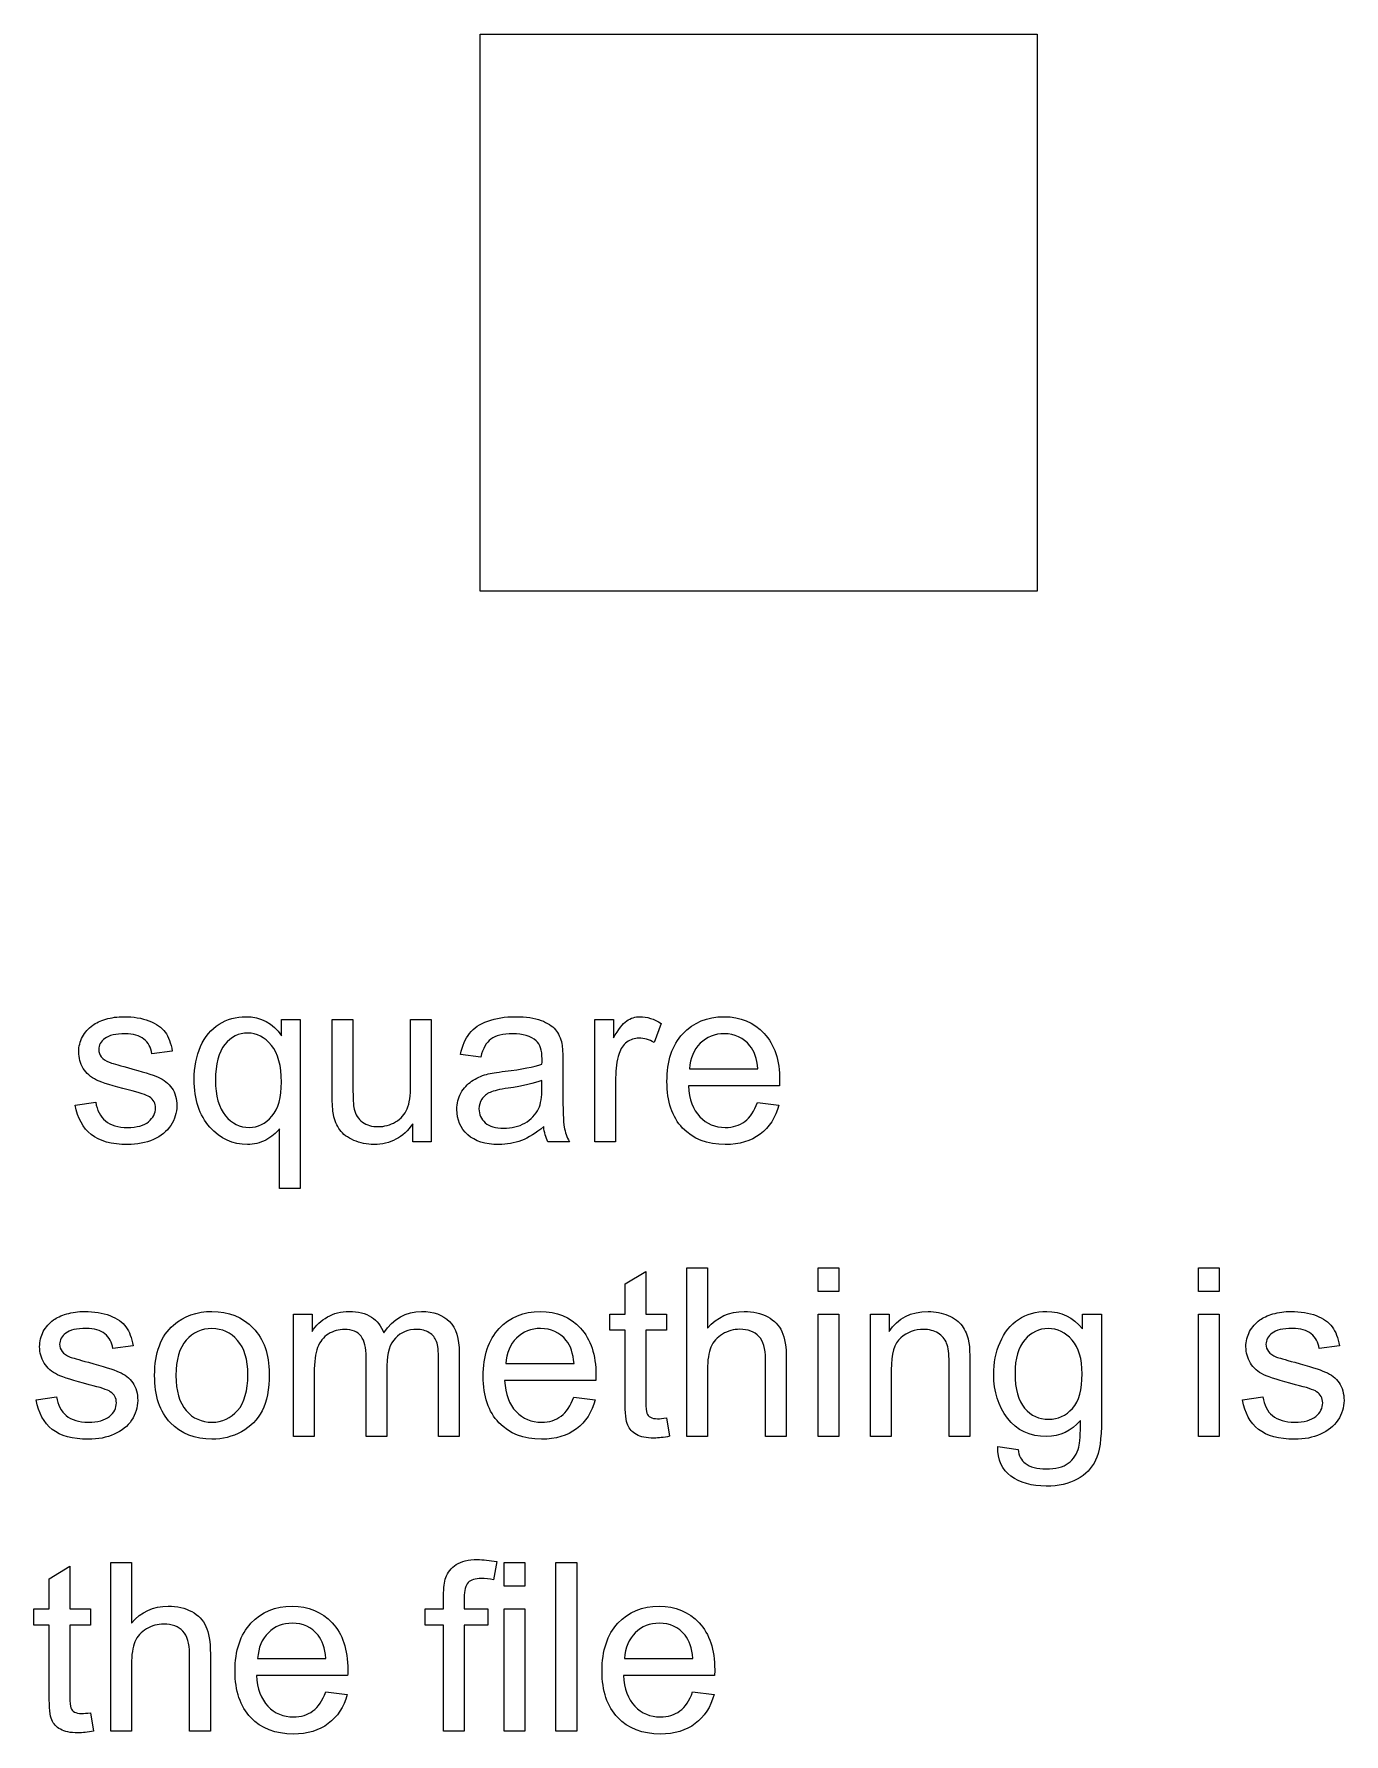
# Model space of a CAD drawing. Extents: x 33 to 401, y 28 to 278.
# Drawn here: x 196.99 to 220.51, y 29.19 to 59.71 of the extents above; entities that cross this region are included whole.
import ezdxf

# ---------------------------------------------------------------- set-up
doc = ezdxf.new("R2010")
doc.units = 0
doc.layers.add('Layer_1', color=7, linetype='CONTINUOUS')

msp = doc.modelspace()

# ---------------------------------------------------------------- linework, layer by layer
at = {"layer": 'Layer_1', "color": 7}
for p, q in [((205, 59.71239), (215, 59.71239)), ((205, 49.71239), (205, 59.71239)), ((215, 59.71239), (215, 49.71239)), ((215, 49.71239), (205, 49.71239)), ((201.42997, 41.72699), (201.42997, 42.02051)), ((201.42997, 42.02051), (201.76484, 42.02051)), ((201.76484, 42.02051), (201.76484, 38.984)), ((202.34158, 40.66037), (202.34158, 42.02049)), ((202.34158, 42.02049), (202.71365, 42.02049)), ((202.71365, 42.02049), (202.71365, 40.80299)), ((203.74919, 40.84427), (203.74919, 42.02042)), ((203.74919, 42.02042), (204.12126, 42.02042)), ((204.12126, 42.02042), (204.12126, 39.82521)), ((207.05857, 39.82529), (207.05857, 42.0205)), ((207.05857, 42.0205), (207.39344, 42.0205)), ((207.39344, 42.0205), (207.39344, 41.68771)), ((208.25126, 41.95021), (208.12311, 41.60501)), ((199.46831, 41.45419), (199.1045, 41.40459)), ((205.00804, 41.34466), (204.64424, 41.39426)), ((206.48392, 41.24139), (206.48392, 40.7453)), ((200.24555, 40.9291), (200.24555, 40.9291)), ((206.10775, 40.79062), (206.10773, 40.92703)), ((207.43065, 40.97456), (207.43065, 39.82528)), ((208.75769, 41.13373), (209.98345, 41.13373)), ((208.75769, 41.13373), (208.75769, 41.13373)), ((210.3742, 40.82787), (208.73709, 40.82787)), ((197.72787, 40.48054), (198.09581, 40.53844)), ((197.72787, 40.48056), (197.72787, 40.48054)), ((209.97939, 40.53228), (209.97932, 40.53222)), ((209.97932, 40.53222), (210.36379, 40.48472)), ((201.39277, 38.98399), (201.39277, 40.05886)), ((203.78849, 39.82529), (203.78849, 40.14775)), ((206.13872, 40.09624), (206.13873, 40.09607)), ((204.12126, 39.82521), (203.78849, 39.82529)), ((206.60172, 39.82546), (206.21312, 39.82546)), ((207.43065, 39.82528), (207.05857, 39.82529)), ((201.76484, 38.984), (201.39277, 38.98399)), ((208.70808, 34.53362), (208.70808, 37.56393)), ((208.70808, 37.56393), (209.08015, 37.56393)), ((209.08015, 37.56393), (209.08015, 36.47665)), ((211.06659, 37.13605), (211.06659, 37.56393)), ((211.06659, 37.56393), (211.43866, 37.56393)), ((211.43866, 37.56393), (211.43866, 37.13605)), ((217.89615, 37.13605), (217.89615, 37.56393)), ((217.89615, 37.56393), (218.26822, 37.56393)), ((218.26822, 37.56393), (218.26822, 37.13605)), ((207.60214, 37.27246), (207.97214, 37.4957)), ((207.60214, 36.72883), (207.60214, 37.27246)), ((207.97214, 37.4957), (207.97214, 36.72883)), ((211.43866, 37.13605), (211.06659, 37.13605)), ((218.26822, 37.13605), (217.89615, 37.13605)), ((201.64701, 34.53362), (201.64701, 36.72884)), ((201.64701, 36.72884), (201.97981, 36.72884)), ((201.97981, 36.72884), (201.97981, 36.42084)), ((207.32928, 36.43944), (207.32928, 36.72883)), ((207.32928, 36.72883), (207.60214, 36.72883)), ((207.97214, 36.72883), (208.34628, 36.72883)), ((208.34628, 36.72883), (208.34628, 36.43944)), ((211.06659, 34.53362), (211.06659, 36.72884)), ((211.06659, 36.72884), (211.43866, 36.72884)), ((211.43866, 36.72884), (211.43866, 34.53362)), ((212.00711, 34.53362), (212.00711, 36.72884)), ((212.00711, 36.72884), (212.34197, 36.72884)), ((212.34197, 36.72884), (212.34197, 36.41671)), ((215.81259, 36.46429), (215.81259, 36.72888)), ((215.81259, 36.72888), (216.15572, 36.72888)), ((216.15572, 36.72888), (216.15572, 34.83132)), ((217.89615, 34.53362), (217.89615, 36.72884)), ((217.89615, 36.72884), (218.26822, 36.72884)), ((218.26822, 36.72884), (218.26822, 34.53362)), ((207.60214, 36.43944), (207.32928, 36.43944)), ((207.60214, 35.17647), (207.60214, 36.43944)), ((208.34628, 36.43944), (207.97214, 36.43944)), ((207.97214, 36.43944), (207.97214, 35.15579)), ((198.76551, 36.16252), (198.40171, 36.11292)), ((204.62151, 36.0405), (204.62151, 34.53361)), ((220.42827, 36.16252), (220.06446, 36.11292)), ((202.95134, 34.53357), (202.95134, 35.95984)), ((203.32341, 35.80894), (203.32341, 34.53357)), ((204.25151, 34.53361), (204.25151, 35.91647)), ((205.45867, 35.84207), (206.68443, 35.84207)), ((205.45867, 35.84207), (205.45867, 35.84207)), ((209.08022, 35.73465), (209.08022, 34.53369)), ((210.12407, 34.53367), (210.12407, 35.9248)), ((210.49614, 35.9248), (210.49614, 34.53367)), ((212.37922, 35.73254), (212.37922, 34.53365)), ((213.41894, 34.53366), (213.41894, 35.86898)), ((213.79101, 35.88345), (213.79101, 34.53366)), ((199.15208, 35.63123), (199.15208, 35.63123)), ((199.53448, 35.63123), (199.53448, 35.63123)), ((202.01909, 35.6725), (202.01909, 34.53355)), ((207.07517, 35.5362), (205.438, 35.5362)), ((214.60333, 35.6705), (214.60333, 35.6705)), ((197.02508, 35.18888), (197.39301, 35.24678)), ((197.0251, 35.189), (197.02508, 35.18888)), ((206.6803, 35.24061), (206.6803, 35.24055)), ((206.6803, 35.24055), (207.06477, 35.19305)), ((218.68783, 35.18888), (219.05577, 35.24678)), ((218.68784, 35.189), (218.68783, 35.18888)), ((208.3463, 34.86646), (208.34635, 34.86642)), ((208.34635, 34.86642), (208.40005, 34.53775)), ((202.01909, 34.53355), (201.64701, 34.53362)), ((203.32341, 34.53357), (202.95134, 34.53357)), ((204.62151, 34.53361), (204.25151, 34.53361)), ((209.08022, 34.53369), (208.70808, 34.53362)), ((210.49614, 34.53367), (210.12407, 34.53367)), ((211.43866, 34.53362), (211.06659, 34.53362)), ((212.37922, 34.53365), (212.00711, 34.53362)), ((213.79101, 34.53366), (213.41894, 34.53366)), ((218.26822, 34.53362), (217.89615, 34.53362)), ((214.29537, 34.35176), (214.29534, 34.35172)), ((214.29534, 34.35172), (214.65707, 34.29802)), ((197.25868, 31.9808), (197.62869, 32.20405)), ((197.62869, 32.20405), (197.62869, 31.43717)), ((198.36453, 29.24195), (198.36453, 32.27226)), ((198.36453, 32.27226), (198.7366, 32.27226)), ((198.7366, 32.27226), (198.7366, 31.18499)), ((205.2954, 32.28679), (205.2396, 31.96226)), ((205.42766, 31.84438), (205.42766, 32.27226)), ((205.42766, 32.27226), (205.79973, 32.27226)), ((205.79973, 32.27226), (205.79973, 31.84438)), ((206.3599, 29.24195), (206.3599, 32.27226)), ((206.3599, 32.27226), (206.73197, 32.27226)), ((206.73197, 32.27226), (206.73197, 29.24195)), ((197.25868, 31.43717), (197.25868, 31.9808)), ((205.79973, 31.84438), (205.42766, 31.84438)), ((196.98583, 31.14778), (196.98583, 31.43717)), ((196.98583, 31.43717), (197.25868, 31.43717)), ((197.62869, 31.43717), (198.00282, 31.43717)), ((198.00282, 31.43717), (198.00282, 31.14778)), ((204.01173, 31.14778), (204.01173, 31.43717)), ((204.01173, 31.43717), (204.34039, 31.43717)), ((204.34039, 31.43717), (204.34039, 31.67075)), ((204.71041, 31.63988), (204.71041, 31.43731)), ((204.71041, 31.43731), (205.13829, 31.43731)), ((205.13829, 31.43731), (205.13829, 31.14792)), ((205.42766, 29.24195), (205.42766, 31.43717)), ((205.42766, 31.43717), (205.79973, 31.43717)), ((205.79973, 31.43717), (205.79973, 29.24195)), ((197.25868, 31.14778), (196.98583, 31.14778)), ((197.25868, 29.88481), (197.25868, 31.14778)), ((198.00282, 31.14778), (197.62869, 31.14778)), ((197.62869, 31.14778), (197.62869, 29.86414)), ((204.34039, 31.14778), (204.01173, 31.14778)), ((204.34039, 29.24195), (204.34039, 31.14778)), ((205.13829, 31.14792), (204.71041, 31.14792)), ((204.71041, 31.14792), (204.71041, 29.24209)), ((199.78051, 29.242), (199.78051, 30.63313)), ((200.15258, 30.63313), (200.15258, 29.242)), ((201.00209, 30.5504), (202.22786, 30.5504)), ((201.00209, 30.5504), (201.00209, 30.5504)), ((207.59187, 30.5504), (208.81764, 30.5504)), ((207.59187, 30.5504), (207.59187, 30.5504)), ((198.73666, 30.44297), (198.73666, 29.24201)), ((202.6186, 30.24454), (200.98149, 30.24454)), ((209.20838, 30.24454), (207.57127, 30.24454)), ((202.22379, 29.94895), (202.22372, 29.94889)), ((202.22372, 29.94889), (202.6082, 29.90139)), ((208.81357, 29.94895), (208.8135, 29.94889)), ((208.8135, 29.94889), (209.19798, 29.90139)), ((198.00284, 29.5748), (198.00279, 29.57475)), ((198.00279, 29.57475), (198.05659, 29.24609)), ((198.73666, 29.24201), (198.36453, 29.24195)), ((200.15258, 29.242), (199.78051, 29.242)), ((204.71041, 29.24209), (204.34039, 29.24195)), ((205.79973, 29.24195), (205.42766, 29.24195)), ((206.73197, 29.24195), (206.3599, 29.24195))]:
    msp.add_line(p, q, dxfattribs=at)
for points in [[(197.856, 41.7084), (197.901467, 41.79246), (197.96279, 41.86205), (198.03997, 41.91717)], [(198.03997, 41.91717), (198.097837, 41.959903), (198.176383, 41.995733), (198.27561, 42.02466)], [(198.27561, 42.02466), (198.37621, 42.054993), (198.483697, 42.07016), (198.59807, 42.07016)], [(198.59807, 42.07016), (198.77033, 42.07016), (198.921227, 42.04536), (199.05076, 41.99576)], [(199.05076, 41.99576), (199.181673, 41.94616), (199.278137, 41.878637), (199.34015, 41.79319)], [(199.97683, 41.53682), (200.054003, 41.711833), (200.164937, 41.844127), (200.30963, 41.9337)], [(200.30963, 41.9337), (200.455703, 42.024647), (200.615557, 42.07012), (200.78919, 42.07012)], [(200.78919, 42.07012), (201.060663, 42.07012), (201.274257, 41.955743), (201.42997, 41.72699)], [(204.80754, 41.77047), (204.883327, 41.86693), (204.99288, 41.940653), (205.1362, 41.99164)], [(205.1362, 41.99164), (205.279513, 42.04404), (205.445567, 42.07024), (205.63436, 42.07024)], [(205.63436, 42.07024), (205.821773, 42.07024), (205.974047, 42.048207), (206.09118, 42.00414)], [(206.09118, 42.00414), (206.208313, 41.960007), (206.29444, 41.904193), (206.34956, 41.8367)], [(206.34956, 41.8367), (206.404693, 41.770567), (206.44328, 41.686507), (206.46532, 41.58452)], [(207.39344, 41.68771), (207.478873, 41.843423), (207.55742, 41.946087), (207.62908, 41.9957)], [(207.62908, 41.9957), (207.702113, 42.0453), (207.78204, 42.0701), (207.86886, 42.0701)], [(207.86886, 42.0701), (207.99426, 42.0701), (208.121727, 42.030137), (208.25126, 41.95021)], [(208.6378, 41.76423), (208.827967, 41.968177), (209.074637, 42.07015), (209.37781, 42.07015)], [(209.37781, 42.07015), (209.67133, 42.07015), (209.911107, 41.970243), (210.09714, 41.77043)], [(197.7899, 41.43761), (197.7899, 41.53545), (197.811933, 41.625713), (197.856, 41.7084)], [(198.25908, 41.67947), (198.18604, 41.623003), (198.14952, 41.556857), (198.14952, 41.48103)], [(198.62495, 41.76427), (198.45407, 41.76427), (198.332113, 41.736003), (198.25908, 41.67947)], [(198.95981, 41.66917), (198.881263, 41.73257), (198.769643, 41.76427), (198.62495, 41.76427)], [(199.1045, 41.40459), (199.087967, 41.51759), (199.039737, 41.605783), (198.95981, 41.66917)], [(199.34015, 41.79319), (199.40215, 41.709123), (199.44487, 41.596123), (199.46831, 41.45419)], [(199.86315, 40.94357), (199.86315, 41.164057), (199.901043, 41.361807), (199.97683, 41.53682)], [(200.41298, 41.56988), (200.30136, 41.433453), (200.24555, 41.21986), (200.24555, 40.9291)], [(200.82433, 41.77659), (200.663097, 41.77659), (200.52598, 41.707687), (200.41298, 41.56988)], [(201.24807, 41.55541), (201.128183, 41.702863), (200.986937, 41.77659), (200.82433, 41.77659)], [(201.42997, 40.89602), (201.42997, 41.188167), (201.369337, 41.407963), (201.24807, 41.55541)], [(204.64424, 41.39426), (204.677307, 41.54998), (204.73174, 41.675383), (204.80754, 41.77047)], [(205.19201, 41.66919), (205.10933, 41.60859), (205.048007, 41.500413), (205.00804, 41.34466)], [(205.58062, 41.76219), (205.405607, 41.76219), (205.27607, 41.73119), (205.19201, 41.66919)], [(206.00436, 41.6361), (205.90928, 41.72016), (205.768033, 41.76219), (205.58062, 41.76219)], [(206.10978, 41.31571), (206.10978, 41.46729), (206.07464, 41.574087), (206.00436, 41.6361)], [(206.46532, 41.58452), (206.47772, 41.52112), (206.48392, 41.406743), (206.48392, 41.24139)], [(207.63115, 41.61121), (207.566417, 41.56301), (207.52025, 41.495487), (207.49265, 41.40864)], [(207.85025, 41.68561), (207.76895, 41.68561), (207.695917, 41.66081), (207.63115, 41.61121)], [(208.12311, 41.60501), (208.032157, 41.658743), (207.941203, 41.68561), (207.85025, 41.68561)], [(208.35255, 40.90433), (208.35255, 41.273643), (208.447633, 41.560277), (208.6378, 41.76423)], [(208.94993, 41.59262), (208.83417, 41.478247), (208.77009, 41.325283), (208.75769, 41.13373)], [(209.38194, 41.76419), (209.211067, 41.76419), (209.067063, 41.707), (208.94993, 41.59262)], [(209.84289, 41.54921), (209.724383, 41.69253), (209.570733, 41.76419), (209.38194, 41.76419)], [(209.98345, 41.13373), (209.966917, 41.31839), (209.920063, 41.456883), (209.84289, 41.54921)], [(210.09714, 41.77043), (210.28318, 41.57061), (210.3762, 41.28949), (210.3762, 40.92707)], [(197.8705, 41.14202), (197.816767, 41.231593), (197.7899, 41.330123), (197.7899, 41.43761)], [(198.14952, 41.48103), (198.14952, 41.432763), (198.164687, 41.389357), (198.19502, 41.35081)], [(198.19502, 41.35081), (198.225353, 41.310877), (198.272897, 41.27781), (198.33765, 41.25161)], [(198.33765, 41.25161), (198.37485, 41.23781), (198.484403, 41.20611), (198.66631, 41.15651)], [(205.44425, 41.09036), (205.744663, 41.12616), (205.96584, 41.168877), (206.10778, 41.21851)], [(206.10778, 41.21851), (206.109113, 41.26951), (206.10978, 41.30191), (206.10978, 41.31571)], [(207.49265, 41.40864), (207.451317, 41.276353), (207.43065, 41.13166), (207.43065, 40.97456)], [(198.11028, 40.93325), (198.005547, 40.98425), (197.92562, 41.05384), (197.8705, 41.14202)], [(198.67872, 40.75548), (198.405867, 40.824387), (198.216387, 40.883643), (198.11028, 40.93325)], [(198.66631, 41.15651), (198.929517, 41.08623), (199.112793, 41.028353), (199.21614, 40.98288)], [(199.21614, 40.98288), (199.320873, 40.938813), (199.402867, 40.874047), (199.46212, 40.78858)], [(200.14427, 40.08781), (199.956857, 40.295897), (199.86315, 40.58115), (199.86315, 40.94357)], [(200.24555, 40.9291), (200.24555, 40.6466), (200.304807, 40.43438), (200.42332, 40.29244)], [(204.65257, 40.69762), (204.70217, 40.787193), (204.766247, 40.858853), (204.8448, 40.9126)], [(204.8448, 40.9126), (204.924727, 40.966333), (205.0143, 41.006987), (205.11352, 41.03456)], [(205.11352, 41.03456), (205.186553, 41.053827), (205.296797, 41.072427), (205.44425, 41.09036)], [(206.10773, 40.92703), (205.972677, 40.871897), (205.770103, 40.825043), (205.50001, 40.78647)], [(208.63367, 40.07131), (208.446257, 40.269743), (208.35255, 40.547417), (208.35255, 40.90433)], [(210.3762, 40.92707), (210.3762, 40.905003), (210.375533, 40.871937), (210.3742, 40.82787)], [(199.05906, 40.62939), (199.00806, 40.662457), (198.88128, 40.704487), (198.67872, 40.75548)], [(199.16861, 40.43095), (199.16861, 40.515017), (199.132093, 40.581163), (199.05906, 40.62939)], [(199.46212, 40.78858), (199.521387, 40.70314), (199.55102, 40.59703), (199.55102, 40.47025)], [(201.25841, 40.28211), (201.372783, 40.417157), (201.42997, 40.621793), (201.42997, 40.89602)], [(202.36428, 40.3131), (202.349147, 40.38614), (202.34158, 40.501897), (202.34158, 40.66037)], [(202.71365, 40.80299), (202.71365, 40.60869), (202.721217, 40.477777), (202.73635, 40.41025)], [(203.68719, 40.41432), (203.728523, 40.51354), (203.74919, 40.656857), (203.74919, 40.84427)], [(204.58017, 40.4041), (204.58017, 40.511587), (204.604303, 40.609427), (204.65257, 40.69762)], [(205.17548, 40.71207), (205.11208, 40.684537), (205.06316, 40.643887), (205.02872, 40.59012)], [(205.50001, 40.78647), (205.34705, 40.764403), (205.238873, 40.739603), (205.17548, 40.71207)], [(206.04775, 40.41855), (206.08775, 40.50261), (206.10775, 40.626633), (206.10775, 40.79062)], [(206.48392, 40.7453), (206.48392, 40.399413), (206.491487, 40.180303), (206.50662, 40.08797)], [(208.73709, 40.82787), (208.75089, 40.58671), (208.819103, 40.402053), (208.94173, 40.2739)], [(198.01313, 39.95346), (197.864297, 40.071973), (197.76921, 40.247673), (197.72787, 40.48056)], [(198.09581, 40.53844), (198.116477, 40.390993), (198.173667, 40.277993), (198.26738, 40.19944)], [(199.04459, 40.18497), (199.12727, 40.25525), (199.16861, 40.337243), (199.16861, 40.43095)], [(199.55102, 40.47025), (199.55102, 40.346223), (199.5145, 40.22909), (199.44146, 40.11885)], [(200.42332, 40.29244), (200.541827, 40.15188), (200.683763, 40.0816), (200.84913, 40.0816)], [(202.47797, 40.03612), (202.424237, 40.111907), (202.38634, 40.204233), (202.36428, 40.3131)], [(202.73635, 40.41025), (202.75975, 40.31241), (202.809357, 40.23524), (202.88517, 40.17874)], [(203.48049, 40.18074), (203.57833, 40.238607), (203.64723, 40.316467), (203.68719, 40.41432)], [(204.77447, 39.95142), (204.644937, 40.069927), (204.58017, 40.22082), (204.58017, 40.4041)], [(205.02872, 40.59012), (204.994253, 40.53772), (204.97702, 40.479153), (204.97702, 40.41442)], [(204.97702, 40.41442), (204.97702, 40.3152), (205.014227, 40.232517), (205.08864, 40.16637)], [(205.80177, 40.16017), (205.91339, 40.22357), (205.995383, 40.309697), (206.04775, 40.41855)], [(209.74995, 40.18915), (209.84641, 40.26081), (209.92289, 40.375187), (209.97939, 40.53228)], [(210.36379, 40.48472), (210.30319, 40.2601), (210.19088, 40.085777), (210.02686, 39.96175)], [(198.26738, 40.19944), (198.36246, 40.120893), (198.49475, 40.08162), (198.66425, 40.08162)], [(198.66425, 40.08162), (198.83513, 40.08162), (198.96191, 40.11607), (199.04459, 40.18497)], [(199.44146, 40.11885), (199.369807, 40.009983), (199.265767, 39.925233), (199.12934, 39.8646)], [(200.81813, 39.77569), (200.557677, 39.77569), (200.333057, 39.87973), (200.14427, 40.08781)], [(200.84913, 40.0816), (201.007603, 40.0816), (201.14403, 40.148437), (201.25841, 40.28211)], [(201.39277, 40.05886), (201.334903, 39.97756), (201.2536, 39.910037), (201.14886, 39.85629)], [(202.72809, 39.85008), (202.61647, 39.89968), (202.533097, 39.961693), (202.47797, 40.03612)], [(202.88517, 40.17874), (202.960963, 40.123607), (203.05467, 40.09604), (203.16629, 40.09604)], [(203.78849, 40.14775), (203.61761, 39.899703), (203.38541, 39.77568), (203.09189, 39.77568)], [(203.16629, 40.09604), (203.27791, 40.09604), (203.382643, 40.124273), (203.48049, 40.18074)], [(205.08864, 40.16637), (205.164427, 40.100237), (205.27467, 40.06717), (205.41937, 40.06717)], [(205.41937, 40.06717), (205.562683, 40.06717), (205.69015, 40.09817), (205.80177, 40.16017)], [(206.13873, 40.09607), (206.00093, 39.978937), (205.86795, 39.896253), (205.73979, 39.84802)], [(206.21312, 39.82546), (206.17452, 39.902627), (206.14972, 39.992887), (206.13872, 40.09624)], [(206.50662, 40.08797), (206.523153, 39.997023), (206.554853, 39.90952), (206.60172, 39.82546)], [(209.39848, 39.77572), (209.077393, 39.77572), (208.822457, 39.87425), (208.63367, 40.07131)], [(208.94173, 40.2739), (209.064377, 40.14574), (209.217337, 40.08166), (209.40061, 40.08166)], [(209.40061, 40.08166), (209.537037, 40.08166), (209.653483, 40.11749), (209.74995, 40.18915)], [(198.66632, 39.7757), (198.381067, 39.7757), (198.163337, 39.834953), (198.01313, 39.95346)], [(199.12934, 39.8646), (198.992913, 39.805333), (198.838573, 39.7757), (198.66632, 39.7757)], [(201.14886, 39.85629), (201.045507, 39.802557), (200.935263, 39.77569), (200.81813, 39.77569)], [(203.09189, 39.77568), (202.962357, 39.77568), (202.84109, 39.80048), (202.72809, 39.85008)], [(205.33051, 39.77572), (205.089357, 39.77572), (204.90401, 39.834287), (204.77447, 39.95142)], [(205.73979, 39.84802), (205.61301, 39.79982), (205.476583, 39.77572), (205.33051, 39.77572)], [(210.02686, 39.96175), (209.862873, 39.83773), (209.653413, 39.77572), (209.39848, 39.77572)], [(197.1532, 36.41673), (197.198667, 36.50079), (197.25999, 36.57038), (197.33717, 36.6255)], [(197.33717, 36.6255), (197.395037, 36.668233), (197.473587, 36.704063), (197.57282, 36.73299)], [(197.57282, 36.73299), (197.673413, 36.763323), (197.7809, 36.77849), (197.89528, 36.77849)], [(197.89528, 36.77849), (198.067533, 36.77849), (198.218427, 36.75369), (198.34796, 36.70409)], [(198.34796, 36.70409), (198.478873, 36.65449), (198.575337, 36.586967), (198.63735, 36.50152)], [(199.49107, 36.53453), (199.679863, 36.697137), (199.909997, 36.77844), (200.18147, 36.77844)], [(200.18147, 36.77844), (200.483263, 36.77844), (200.729933, 36.679223), (200.92148, 36.48079)], [(201.97981, 36.42084), (202.04871, 36.528327), (202.14035, 36.614457), (202.25473, 36.67923)], [(202.25473, 36.67923), (202.36911, 36.745363), (202.499333, 36.77843), (202.6454, 36.77843)], [(202.6454, 36.77843), (202.808013, 36.77843), (202.940997, 36.74467), (203.04435, 36.67715)], [(203.04435, 36.67715), (203.149077, 36.609623), (203.2228, 36.515227), (203.26552, 36.39396)], [(203.26552, 36.39396), (203.439153, 36.650273), (203.665153, 36.77843), (203.94352, 36.77843)], [(203.94352, 36.77843), (204.161247, 36.77843), (204.328677, 36.717797), (204.44581, 36.59653)], [(205.33878, 36.47256), (205.528947, 36.676507), (205.775613, 36.77848), (206.07878, 36.77848)], [(206.07878, 36.77848), (206.372307, 36.77848), (206.612087, 36.678573), (206.79812, 36.47876)], [(209.08015, 36.47665), (209.253783, 36.677843), (209.472893, 36.77844), (209.73748, 36.77844)], [(209.73748, 36.77844), (209.900087, 36.77844), (210.041337, 36.746073), (210.16123, 36.68134)], [(210.16123, 36.68134), (210.281117, 36.61794), (210.366553, 36.529747), (210.41754, 36.41676)], [(212.34197, 36.41671), (212.503203, 36.657863), (212.736093, 36.77844), (213.04064, 36.77844)], [(213.04064, 36.77844), (213.172927, 36.77844), (213.294193, 36.75434), (213.40444, 36.70614)], [(213.40444, 36.70614), (213.51606, 36.659273), (213.59943, 36.59726), (213.65455, 36.5201)], [(214.33464, 36.22245), (214.410433, 36.400217), (214.51999, 36.53733), (214.66331, 36.63379)], [(214.66331, 36.63379), (214.808003, 36.73025), (214.9775, 36.77848), (215.1718, 36.77848)], [(215.1718, 36.77848), (215.430873, 36.77848), (215.64447, 36.67375), (215.81259, 36.46429)], [(218.81596, 36.41673), (218.861427, 36.50079), (218.92275, 36.57038), (218.99993, 36.6255)], [(218.99993, 36.6255), (219.057797, 36.668233), (219.136343, 36.704063), (219.23557, 36.73299)], [(219.23557, 36.73299), (219.33617, 36.763323), (219.44366, 36.77849), (219.55804, 36.77849)], [(219.55804, 36.77849), (219.730293, 36.77849), (219.881187, 36.75369), (220.01072, 36.70409)], [(220.01072, 36.70409), (220.141633, 36.65449), (220.238097, 36.586967), (220.30011, 36.50152)], [(197.0871, 36.14595), (197.0871, 36.24379), (197.109133, 36.33405), (197.1532, 36.41673)], [(197.55628, 36.38791), (197.483247, 36.331443), (197.44673, 36.265297), (197.44673, 36.18947)], [(197.92215, 36.47261), (197.75127, 36.47261), (197.629313, 36.444377), (197.55628, 36.38791)], [(198.25701, 36.37751), (198.178463, 36.44091), (198.066843, 36.47261), (197.92215, 36.47261)], [(198.40171, 36.11292), (198.385177, 36.22592), (198.336943, 36.314117), (198.25701, 36.37751)], [(198.63735, 36.50152), (198.69935, 36.41746), (198.74207, 36.30446), (198.76551, 36.16252)], [(199.15208, 35.63123), (199.15208, 36.03775), (199.265077, 36.33885), (199.49107, 36.53453)], [(200.18147, 36.47045), (199.995437, 36.47045), (199.841097, 36.40086), (199.71845, 36.26168)], [(200.64036, 36.25961), (200.517713, 36.40017), (200.36475, 36.47045), (200.18147, 36.47045)], [(200.92148, 36.48079), (201.113027, 36.28373), (201.2088, 36.010877), (201.2088, 35.66223)], [(202.27123, 36.37323), (202.18303, 36.318097), (202.11895, 36.237483), (202.07899, 36.13139)], [(202.56268, 36.45593), (202.457947, 36.45593), (202.360797, 36.428363), (202.27123, 36.37323)], [(202.86034, 36.33191), (202.79974, 36.41459), (202.70052, 36.45593), (202.56268, 36.45593)], [(202.95134, 35.95984), (202.95134, 36.125207), (202.921007, 36.24923), (202.86034, 36.33191)], [(203.86084, 36.45593), (203.7065, 36.45593), (203.578343, 36.404253), (203.47637, 36.3009)], [(204.08409, 36.39603), (204.02069, 36.435963), (203.946273, 36.45593), (203.86084, 36.45593)], [(204.21431, 36.23687), (204.19091, 36.303003), (204.147503, 36.356057), (204.08409, 36.39603)], [(204.44581, 36.59653), (204.562943, 36.476643), (204.62151, 36.2913), (204.62151, 36.0405)], [(205.05352, 35.61266), (205.05352, 35.98198), (205.148607, 36.268613), (205.33878, 36.47256)], [(206.08292, 36.47252), (205.91204, 36.47252), (205.768033, 36.41533), (205.6509, 36.30095)], [(206.54387, 36.25755), (206.425363, 36.400863), (206.271713, 36.47252), (206.08292, 36.47252)], [(206.79812, 36.47876), (206.984153, 36.278947), (207.07717, 35.997827), (207.07717, 35.6354)], [(209.34892, 36.3713), (209.25246, 36.314767), (209.18356, 36.237597), (209.14222, 36.13979)], [(209.66105, 36.4581), (209.550803, 36.4581), (209.44676, 36.429167), (209.34892, 36.3713)], [(210.00211, 36.32994), (209.922183, 36.41538), (209.808497, 36.4581), (209.66105, 36.4581)], [(210.12407, 35.9248), (210.12407, 36.110833), (210.083417, 36.24588), (210.00211, 36.32994)], [(210.41754, 36.41676), (210.46994, 36.30376), (210.49614, 36.139773), (210.49614, 35.9248)], [(212.96213, 36.45601), (212.803657, 36.45601), (212.66654, 36.405713), (212.55078, 36.30512)], [(213.22051, 36.38781), (213.147477, 36.433277), (213.06135, 36.45601), (212.96213, 36.45601)], [(213.37554, 36.20798), (213.346607, 36.283767), (213.29493, 36.34371), (213.22051, 36.38781)], [(213.65455, 36.5201), (213.709683, 36.442933), (213.74827, 36.351293), (213.77031, 36.24518)], [(215.19864, 36.47045), (215.03328, 36.47045), (214.89272, 36.402927), (214.77696, 36.26788)], [(215.62859, 36.26581), (215.510077, 36.402237), (215.36676, 36.47045), (215.19864, 36.47045)], [(218.74986, 36.14595), (218.74986, 36.24379), (218.771893, 36.33405), (218.81596, 36.41673)], [(219.21904, 36.38791), (219.146, 36.331443), (219.10948, 36.265297), (219.10948, 36.18947)], [(219.58491, 36.47261), (219.41403, 36.47261), (219.292073, 36.444377), (219.21904, 36.38791)], [(219.91977, 36.37751), (219.841223, 36.44091), (219.729603, 36.47261), (219.58491, 36.47261)], [(220.06446, 36.11292), (220.047927, 36.22592), (219.999697, 36.314117), (219.91977, 36.37751)], [(220.30011, 36.50152), (220.36211, 36.41746), (220.40483, 36.30446), (220.42827, 36.16252)], [(197.1677, 35.85036), (197.113967, 35.939927), (197.0871, 36.038457), (197.0871, 36.14595)], [(197.44673, 36.18947), (197.44673, 36.14127), (197.461897, 36.097863), (197.49223, 36.05925)], [(197.49223, 36.05925), (197.522563, 36.019317), (197.570107, 35.98625), (197.63486, 35.96005)], [(199.71845, 36.26168), (199.595803, 36.1225), (199.53448, 35.91235), (199.53448, 35.63123)], [(200.82639, 35.64363), (200.82639, 35.915103), (200.76438, 36.12043), (200.64036, 36.25961)], [(202.07899, 36.13139), (202.039057, 36.025277), (202.01909, 35.872313), (202.01909, 35.6725)], [(203.47637, 36.3009), (203.374397, 36.198927), (203.32341, 36.03494), (203.32341, 35.80894)], [(204.25151, 35.91647), (204.25151, 36.065297), (204.23911, 36.172097), (204.21431, 36.23687)], [(205.6509, 36.30095), (205.535147, 36.186577), (205.47107, 36.033617), (205.45867, 35.84207)], [(206.68443, 35.84207), (206.667897, 36.026723), (206.621043, 36.165217), (206.54387, 36.25755)], [(209.14222, 36.13979), (209.100887, 36.04195), (209.08022, 35.906903), (209.08022, 35.73465)], [(212.55078, 36.30512), (212.436407, 36.20452), (212.37922, 36.01366), (212.37922, 35.73254)], [(213.41894, 35.86898), (213.41894, 36.020567), (213.404473, 36.133567), (213.37554, 36.20798)], [(213.77031, 36.24518), (213.78411, 36.17628), (213.79101, 36.055703), (213.79101, 35.88345)], [(214.22096, 35.64367), (214.22096, 35.85313), (214.258853, 36.046057), (214.33464, 36.22245)], [(214.77696, 36.26788), (214.661207, 36.134213), (214.60333, 35.935087), (214.60333, 35.6705)], [(215.80843, 35.6581), (215.80843, 35.92682), (215.748483, 36.12939), (215.62859, 36.26581)], [(218.83046, 35.85036), (218.776727, 35.939927), (218.74986, 36.038457), (218.74986, 36.14595)], [(219.10948, 36.18947), (219.10948, 36.14127), (219.124647, 36.097863), (219.15498, 36.05925)], [(219.15498, 36.05925), (219.185313, 36.019317), (219.232857, 35.98625), (219.29761, 35.96005)], [(197.40748, 35.64158), (197.302753, 35.69258), (197.222827, 35.762173), (197.1677, 35.85036)], [(197.63486, 35.96005), (197.67206, 35.94625), (197.781613, 35.91455), (197.96352, 35.86495)], [(197.96352, 35.86495), (198.226727, 35.79467), (198.410007, 35.73679), (198.51336, 35.69131)], [(219.07024, 35.64158), (218.965507, 35.69258), (218.88558, 35.762173), (218.83046, 35.85036)], [(219.29761, 35.96005), (219.33481, 35.94625), (219.444363, 35.91455), (219.62627, 35.86495)], [(219.62627, 35.86495), (219.889477, 35.79467), (220.072757, 35.73679), (220.17611, 35.69131)], [(197.97592, 35.46382), (197.703073, 35.53272), (197.513593, 35.591973), (197.40748, 35.64158)], [(198.35626, 35.33773), (198.30526, 35.370797), (198.17848, 35.412827), (197.97592, 35.46382)], [(198.51336, 35.69131), (198.618087, 35.647243), (198.70008, 35.582477), (198.75934, 35.49701)], [(198.75934, 35.49701), (198.818607, 35.41157), (198.84824, 35.30546), (198.84824, 35.17868)], [(199.43526, 34.7796), (199.246473, 34.97666), (199.15208, 35.260537), (199.15208, 35.63123)], [(199.53448, 35.63123), (199.53448, 35.35011), (199.595803, 35.13927), (199.71845, 34.99871)], [(200.64242, 35.00078), (200.765067, 35.14134), (200.82639, 35.355623), (200.82639, 35.64363)], [(201.2088, 35.66223), (201.2088, 35.379737), (201.16608, 35.157183), (201.08064, 34.99457)], [(205.33464, 34.77964), (205.147227, 34.97808), (205.05352, 35.255753), (205.05352, 35.61266)], [(205.438, 35.5362), (205.4518, 35.295047), (205.520013, 35.11039), (205.64264, 34.98223)], [(207.07717, 35.6354), (207.07717, 35.613333), (207.076503, 35.580267), (207.07517, 35.5362)], [(214.469, 34.86026), (214.30364, 35.077987), (214.22096, 35.339123), (214.22096, 35.64367)], [(214.60333, 35.6705), (214.60333, 35.382493), (214.66052, 35.172343), (214.7749, 35.04005)], [(215.63479, 35.03798), (215.75055, 35.170273), (215.80843, 35.37698), (215.80843, 35.6581)], [(219.63868, 35.46382), (219.365827, 35.53272), (219.176347, 35.591973), (219.07024, 35.64158)], [(220.01902, 35.33773), (219.96802, 35.370797), (219.84124, 35.412827), (219.63868, 35.46382)], [(220.17611, 35.69131), (220.280837, 35.647243), (220.36283, 35.582477), (220.42209, 35.49701)], [(220.42209, 35.49701), (220.481357, 35.41157), (220.51099, 35.30546), (220.51099, 35.17868)], [(197.31035, 34.6619), (197.161523, 34.780407), (197.06644, 34.956107), (197.0251, 35.189)], [(197.39301, 35.24678), (197.413677, 35.099327), (197.470867, 34.986327), (197.56458, 34.90778)], [(198.34179, 34.89331), (198.424477, 34.96359), (198.46582, 35.045583), (198.46582, 35.13929)], [(198.46582, 35.13929), (198.46582, 35.22335), (198.4293, 35.289497), (198.35626, 35.33773)], [(198.84824, 35.17868), (198.84824, 35.05466), (198.811723, 34.937527), (198.73869, 34.82728)], [(206.45085, 34.89748), (206.547317, 34.96914), (206.6238, 35.083517), (206.6803, 35.24061)], [(207.06477, 35.19305), (207.004103, 34.96843), (206.891793, 34.79411), (206.72784, 34.67009)], [(207.64764, 34.73618), (207.617307, 34.80646), (207.60214, 34.953223), (207.60214, 35.17647)], [(207.97214, 35.15579), (207.97214, 35.049683), (207.97834, 34.981473), (207.99074, 34.95116)], [(218.9731, 34.6619), (218.824273, 34.780407), (218.729187, 34.956107), (218.68784, 35.189)], [(219.05577, 35.24678), (219.076437, 35.099327), (219.133627, 34.986327), (219.22734, 34.90778)], [(220.00455, 34.89331), (220.08723, 34.96359), (220.12857, 35.045583), (220.12857, 35.13929)], [(220.12857, 35.13929), (220.12857, 35.22335), (220.092053, 35.289497), (220.01902, 35.33773)], [(220.51099, 35.17868), (220.51099, 35.05466), (220.47447, 34.937527), (220.40143, 34.82728)], [(197.56458, 34.90778), (197.659667, 34.829233), (197.791957, 34.78996), (197.96145, 34.78996)], [(197.96145, 34.78996), (198.13233, 34.78996), (198.25911, 34.82441), (198.34179, 34.89331)], [(198.73869, 34.82728), (198.66703, 34.71842), (198.562987, 34.63367), (198.42656, 34.57303)], [(199.71845, 34.99871), (199.841097, 34.85953), (199.995437, 34.78994), (200.18147, 34.78994)], [(200.18147, 34.78994), (200.36613, 34.78994), (200.51978, 34.86022), (200.64242, 35.00078)], [(201.08064, 34.99457), (200.99658, 34.833343), (200.873247, 34.707943), (200.71064, 34.61837)], [(205.64264, 34.98223), (205.76528, 34.854077), (205.91824, 34.79), (206.10152, 34.79)], [(206.10152, 34.79), (206.237947, 34.79), (206.35439, 34.825827), (206.45085, 34.89748)], [(207.99074, 34.95116), (208.00454, 34.920827), (208.025907, 34.896727), (208.05484, 34.87886)], [(208.05484, 34.87886), (208.085173, 34.860927), (208.127893, 34.85196), (208.183, 34.85196)], [(208.183, 34.85196), (208.224333, 34.85196), (208.278767, 34.856793), (208.3463, 34.86646)], [(215.16973, 34.53366), (214.867943, 34.53366), (214.634367, 34.642527), (214.469, 34.86026)], [(214.7749, 35.04005), (214.889273, 34.907757), (215.032587, 34.84161), (215.20484, 34.84161)], [(215.77745, 34.82098), (215.614843, 34.629433), (215.41227, 34.53366), (215.16973, 34.53366)], [(215.20484, 34.84161), (215.37572, 34.84161), (215.519037, 34.907067), (215.63479, 35.03798)], [(215.75055, 34.34349), (215.769817, 34.419283), (215.778783, 34.578447), (215.77745, 34.82098)], [(216.15572, 34.83132), (216.15572, 34.489567), (216.12058, 34.24772), (216.0503, 34.10578)], [(219.22734, 34.90778), (219.32242, 34.829233), (219.45471, 34.78996), (219.62421, 34.78996)], [(219.62421, 34.78996), (219.79509, 34.78996), (219.92187, 34.82441), (220.00455, 34.89331)], [(220.40143, 34.82728), (220.329777, 34.71842), (220.225737, 34.63367), (220.08931, 34.57303)], [(197.96354, 34.48413), (197.678287, 34.48413), (197.460557, 34.543387), (197.31035, 34.6619)], [(198.42656, 34.57303), (198.290133, 34.513763), (198.135793, 34.48413), (197.96354, 34.48413)], [(200.18147, 34.48401), (199.87417, 34.48401), (199.625433, 34.58254), (199.43526, 34.7796)], [(200.71064, 34.61837), (200.549407, 34.528797), (200.373017, 34.48401), (200.18147, 34.48401)], [(206.09945, 34.48405), (205.77837, 34.48405), (205.523433, 34.58258), (205.33464, 34.77964)], [(206.72784, 34.67009), (206.563853, 34.546063), (206.35439, 34.48405), (206.09945, 34.48405)], [(207.80474, 34.56875), (207.730327, 34.611483), (207.67796, 34.667293), (207.64764, 34.73618)], [(208.11893, 34.50465), (207.983883, 34.50465), (207.879153, 34.526017), (207.80474, 34.56875)], [(208.40005, 34.53775), (208.295317, 34.515683), (208.20161, 34.50465), (208.11893, 34.50465)], [(219.62629, 34.48413), (219.341037, 34.48413), (219.123307, 34.543387), (218.9731, 34.6619)], [(220.08931, 34.57303), (219.952883, 34.513763), (219.798543, 34.48413), (219.62629, 34.48413)], [(214.52895, 33.82053), (214.367717, 33.937663), (214.289857, 34.11474), (214.29537, 34.35176)], [(214.65707, 34.29802), (214.672203, 34.186393), (214.714233, 34.105087), (214.78316, 34.0541)], [(215.56038, 34.0541), (215.654087, 34.123007), (215.717477, 34.21947), (215.75055, 34.34349)], [(214.78316, 34.0541), (214.875493, 33.9852), (215.001587, 33.95075), (215.16144, 33.95075)], [(215.16144, 33.95075), (215.333693, 33.95075), (215.466673, 33.9852), (215.56038, 34.0541)], [(216.0503, 34.10578), (215.9814, 33.962467), (215.871157, 33.849467), (215.71957, 33.76678)], [(215.16353, 33.64276), (214.901703, 33.64276), (214.690177, 33.702017), (214.52895, 33.82053)], [(215.71957, 33.76678), (215.569363, 33.6841), (215.384017, 33.64276), (215.16353, 33.64276)], [(204.37969, 31.99941), (204.415557, 32.09587), (204.47826, 32.17373), (204.5678, 32.23299)], [(204.5678, 32.23299), (204.658747, 32.293657), (204.785527, 32.32399), (204.94814, 32.32399)], [(204.94814, 32.32399), (205.052867, 32.32399), (205.16862, 32.31159), (205.2954, 32.28679)], [(204.34039, 31.67075), (204.34039, 31.818197), (204.35349, 31.92775), (204.37969, 31.99941)], [(204.78071, 31.91066), (204.733843, 31.86246), (204.71041, 31.7722), (204.71041, 31.63988)], [(205.02049, 31.98296), (204.90749, 31.98296), (204.827563, 31.95886), (204.78071, 31.91066)], [(205.2396, 31.96226), (205.162427, 31.97606), (205.08939, 31.98296), (205.02049, 31.98296)], [(198.7366, 31.18499), (198.910233, 31.386183), (199.12934, 31.48678), (199.39392, 31.48678)], [(199.39392, 31.48678), (199.556533, 31.48678), (199.697783, 31.454413), (199.81767, 31.38968)], [(200.8822, 31.18089), (201.072373, 31.384843), (201.319043, 31.48682), (201.62221, 31.48682)], [(201.62221, 31.48682), (201.91573, 31.48682), (202.15551, 31.38691), (202.34155, 31.18709)], [(207.47198, 31.18089), (207.662153, 31.384843), (207.908823, 31.48682), (208.21199, 31.48682)], [(208.21199, 31.48682), (208.50551, 31.48682), (208.74529, 31.38691), (208.93133, 31.18709)], [(199.31749, 31.16643), (199.20725, 31.16643), (199.10321, 31.137497), (199.00537, 31.07963)], [(199.65856, 31.03828), (199.578633, 31.123713), (199.464943, 31.16643), (199.31749, 31.16643)], [(199.81767, 31.38968), (199.937557, 31.32628), (200.022993, 31.238083), (200.07398, 31.12509)], [(200.59695, 30.321), (200.59695, 30.690313), (200.692033, 30.976943), (200.8822, 31.18089)], [(201.62634, 31.18085), (201.455467, 31.18085), (201.311463, 31.123663), (201.19433, 31.00929)], [(202.0873, 30.96588), (201.968787, 31.109193), (201.815133, 31.18085), (201.62634, 31.18085)], [(202.34155, 31.18709), (202.527583, 30.987277), (202.6206, 30.70616), (202.6206, 30.34374)], [(207.18673, 30.321), (207.18673, 30.690313), (207.281813, 30.976943), (207.47198, 31.18089)], [(208.21612, 31.18085), (208.045247, 31.18085), (207.901243, 31.123663), (207.78411, 31.00929)], [(208.67708, 30.96588), (208.558567, 31.109193), (208.404913, 31.18085), (208.21612, 31.18085)], [(208.93133, 31.18709), (209.117363, 30.987277), (209.21038, 30.70616), (209.21038, 30.34374)], [(198.79866, 30.84812), (198.757327, 30.75028), (198.73666, 30.61523), (198.73666, 30.44297)], [(199.00537, 31.07963), (198.908903, 31.023163), (198.84, 30.945993), (198.79866, 30.84812)], [(199.78051, 30.63313), (199.78051, 30.81917), (199.73986, 30.95422), (199.65856, 31.03828)], [(200.07398, 31.12509), (200.12638, 31.01209), (200.15258, 30.848103), (200.15258, 30.63313)], [(201.19433, 31.00929), (201.078577, 30.89491), (201.014497, 30.741947), (201.00209, 30.5504)], [(202.22786, 30.5504), (202.211327, 30.73506), (202.164473, 30.873553), (202.0873, 30.96588)], [(207.78411, 31.00929), (207.668357, 30.89491), (207.604277, 30.741947), (207.59187, 30.5504)], [(208.81764, 30.5504), (208.801107, 30.73506), (208.754253, 30.873553), (208.67708, 30.96588)], [(200.87807, 29.48797), (200.690657, 29.68641), (200.59695, 29.964087), (200.59695, 30.321)], [(200.98149, 30.24454), (200.99529, 30.00338), (201.063503, 29.818723), (201.18613, 29.69057)], [(202.6206, 30.34374), (202.6206, 30.321673), (202.619933, 30.288607), (202.6186, 30.24454)], [(207.46785, 29.48797), (207.280437, 29.68641), (207.18673, 29.964087), (207.18673, 30.321)], [(207.57127, 30.24454), (207.58507, 30.00338), (207.653283, 29.818723), (207.77591, 29.69057)], [(209.21038, 30.34374), (209.21038, 30.321673), (209.209713, 30.288607), (209.20838, 30.24454)], [(201.99435, 29.60582), (202.090817, 29.677473), (202.167297, 29.79185), (202.22379, 29.94895)], [(208.58413, 29.60582), (208.68059, 29.677473), (208.75707, 29.79185), (208.81357, 29.94895)], [(197.30418, 29.44453), (197.273847, 29.51481), (197.25868, 29.66157), (197.25868, 29.88481)], [(197.62869, 29.86414), (197.62869, 29.758027), (197.63489, 29.689813), (197.64729, 29.6595)], [(197.64729, 29.6595), (197.66109, 29.629167), (197.682457, 29.605067), (197.71139, 29.5872)], [(201.18613, 29.69057), (201.308777, 29.56241), (201.46174, 29.49833), (201.64502, 29.49833)], [(201.64502, 29.49833), (201.781447, 29.49833), (201.89789, 29.53416), (201.99435, 29.60582)], [(202.6082, 29.90139), (202.547533, 29.67677), (202.435223, 29.502447), (202.27127, 29.37842)], [(207.77591, 29.69057), (207.898557, 29.56241), (208.05152, 29.49833), (208.2348, 29.49833)], [(208.2348, 29.49833), (208.371227, 29.49833), (208.48767, 29.53416), (208.58413, 29.60582)], [(209.19798, 29.90139), (209.13738, 29.67677), (209.02507, 29.502447), (208.86105, 29.37842)], [(197.46128, 29.27709), (197.38686, 29.319823), (197.334493, 29.375637), (197.30418, 29.44453)], [(197.71139, 29.5872), (197.741723, 29.569267), (197.784443, 29.5603), (197.83955, 29.5603)], [(197.83955, 29.5603), (197.880883, 29.5603), (197.935313, 29.565133), (198.00284, 29.5748)], [(201.64288, 29.19238), (201.3218, 29.19238), (201.066863, 29.29091), (200.87807, 29.48797)], [(202.27127, 29.37842), (202.107283, 29.254393), (201.89782, 29.19238), (201.64288, 29.19238)], [(208.23266, 29.19238), (207.91158, 29.19238), (207.656643, 29.29091), (207.46785, 29.48797)], [(208.86105, 29.37842), (208.697063, 29.254393), (208.4876, 29.19238), (208.23266, 29.19238)], [(197.77547, 29.21299), (197.640423, 29.21299), (197.535693, 29.234357), (197.46128, 29.27709)], [(198.05659, 29.24609), (197.951857, 29.224023), (197.85815, 29.21299), (197.77547, 29.21299)]]:
    msp.add_open_spline(points, degree=3, dxfattribs=at)

doc.saveas('drawing.dxf')
